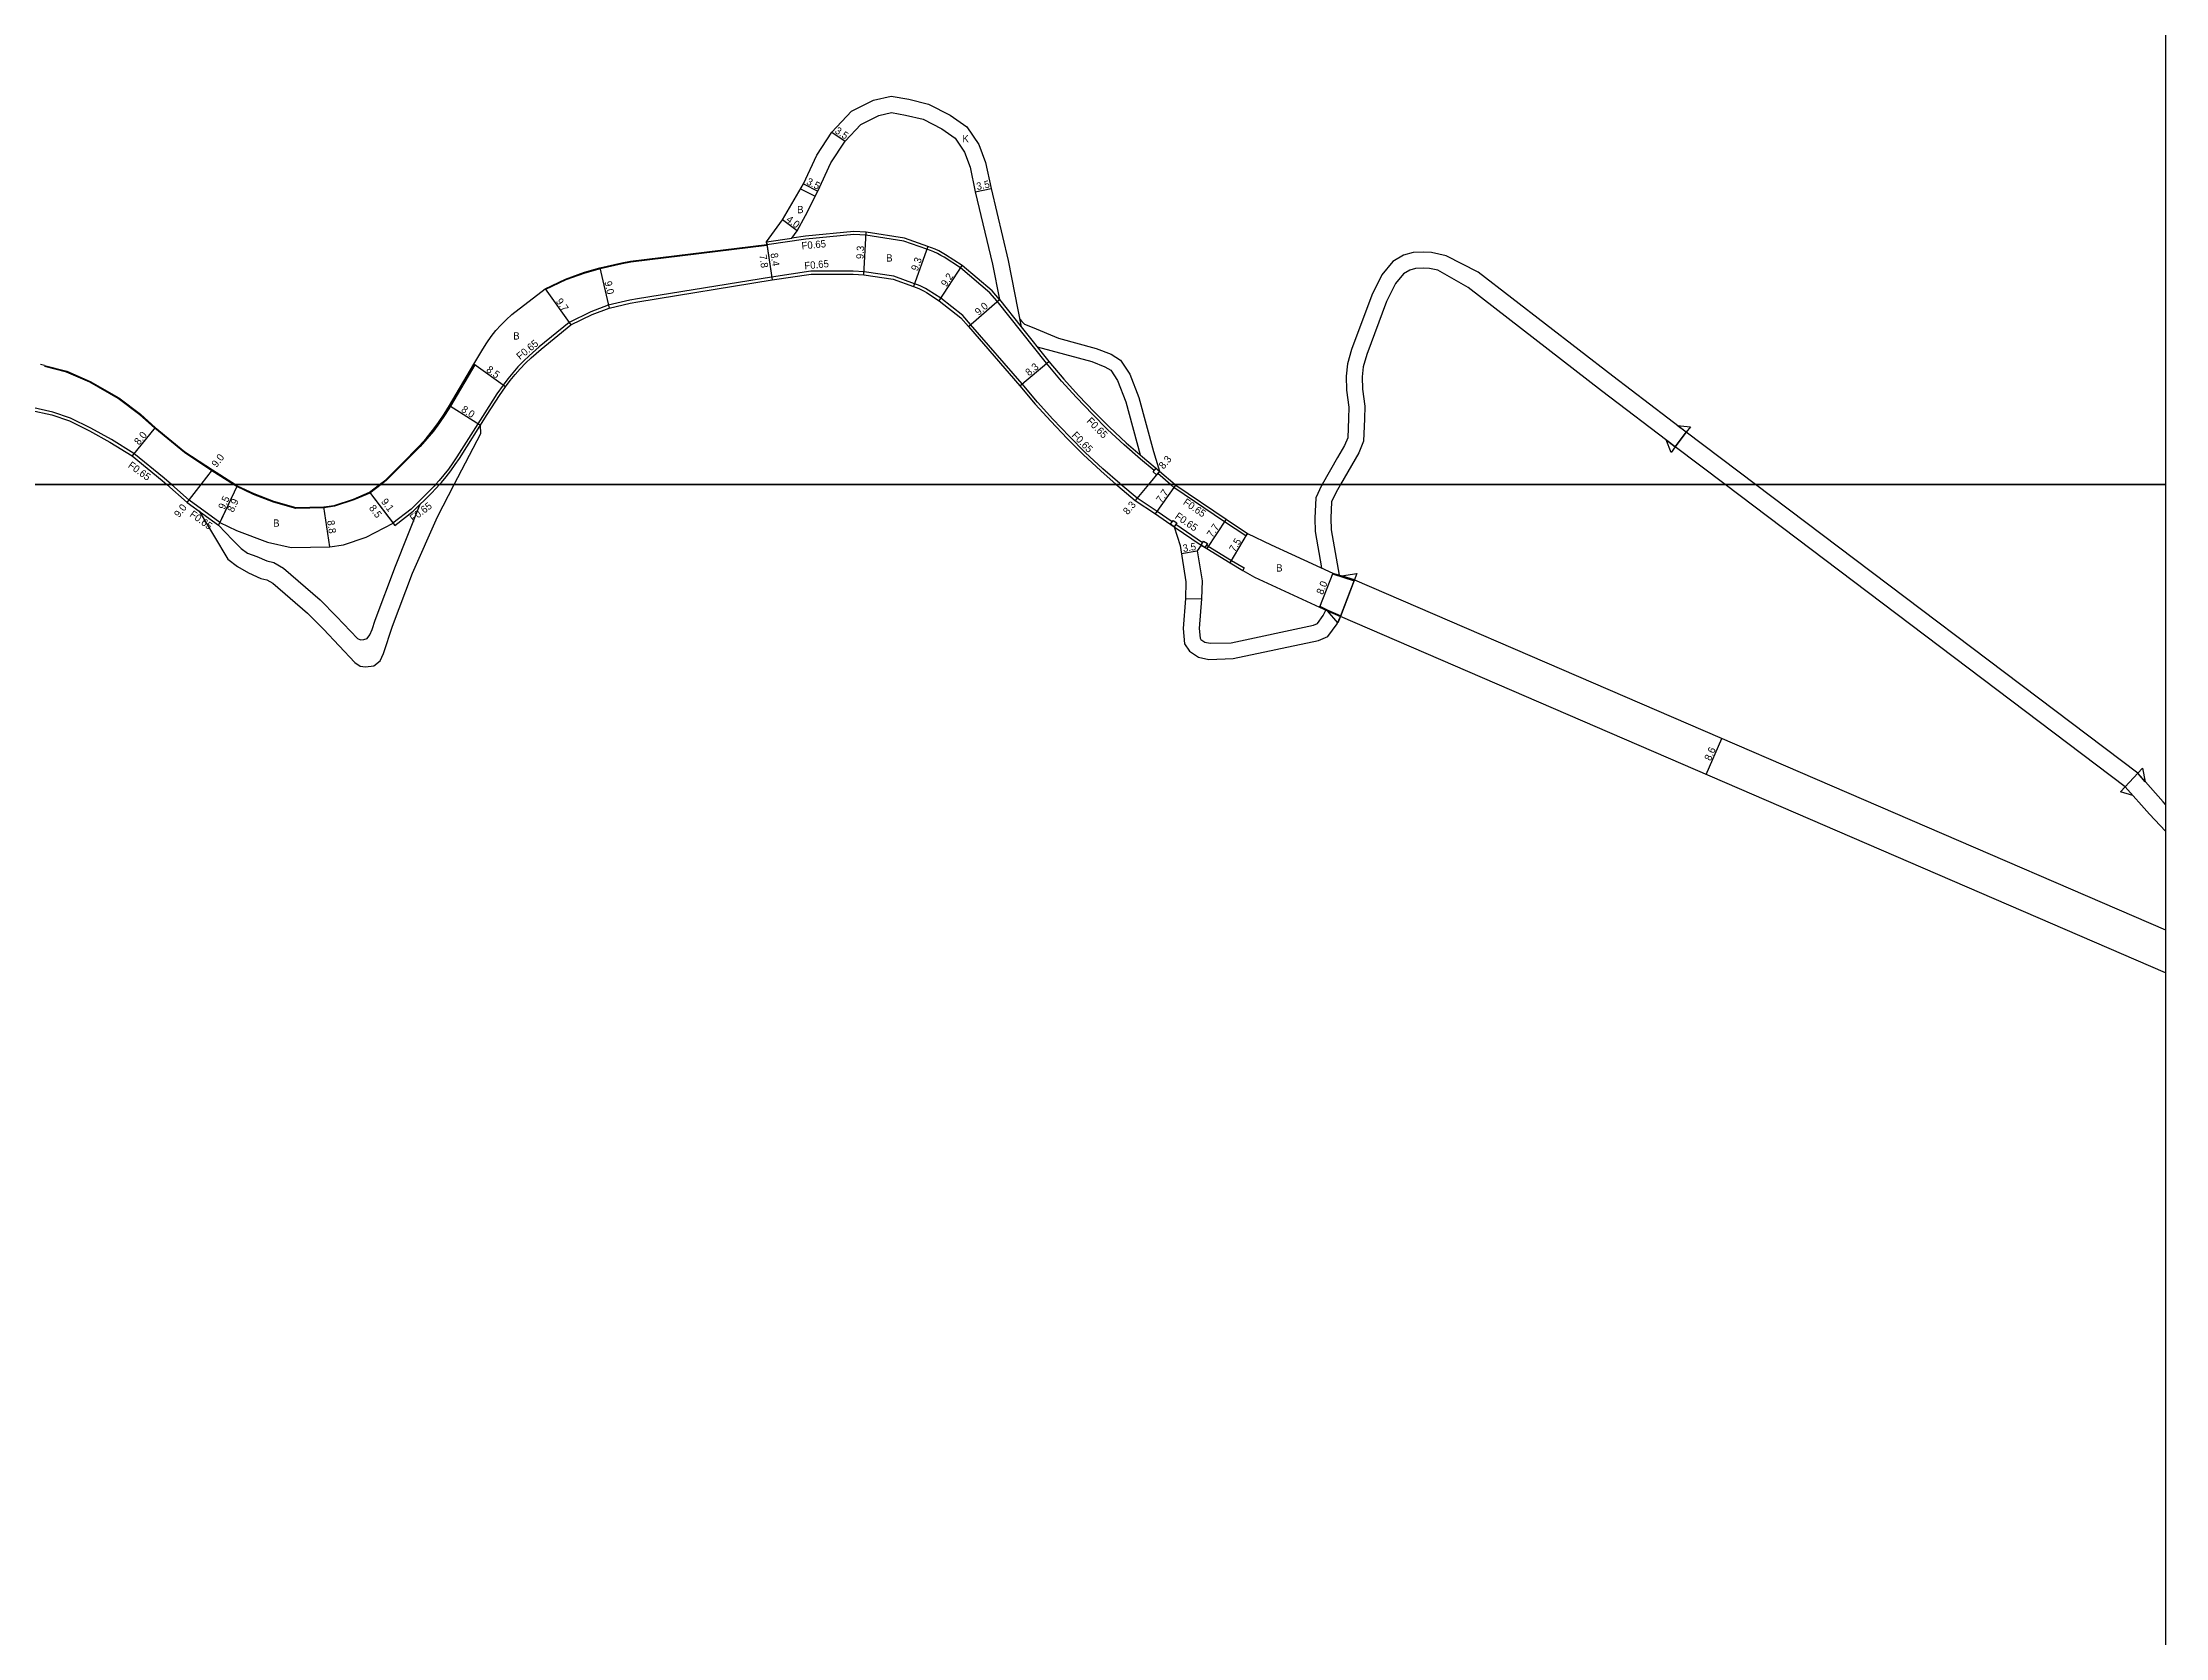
# Model space of a CAD drawing. Header units: metres. Extents: x -7200 to -4000, y -101400 to -99000.
# Drawn here: x -4463.3 to -4000, y -101051.7 to -100703.5 of the extents above; entities that cross this region are included whole.
import ezdxf

# ---------------------------------------------------------------- set-up
doc = ezdxf.new("R2010")
doc.units = ezdxf.units.M
doc.header["$LTSCALE"] = 2.5
for name, color, linetype in [('側溝・桝', 7, 'Continuous'), ('図郭', 7, 'Continuous'), ('幅員', 7, 'Continuous'), ('歩道・分離帯・安全施設', 7, 'Continuous'), ('舗装', 7, 'Continuous'), ('道路', 7, 'Continuous')]:
    doc.layers.add(name, color=color, linetype=linetype)
doc.styles.get("Standard").update_dxf_attribs({"font": ''})
doc.styles.get('Standard').set_extended_font_data('@MS PGothic')

msp = doc.modelspace()

# ---------------------------------------------------------------- linework, layer by layer
at = {"layer": '側溝・桝'}
for points in [[(-4220.73, -100796.93), (-4223.7, -100794.46), (-4227.26, -100791.34), (-4230.91, -100787.94), (-4234.19, -100784.63), (-4237.69, -100780.96), (-4240.93, -100777.42), (-4244.2, -100773.51), (-4254.97, -100759.98), (-4256.56, -100758.15), (-4263.02, -100752.69), (-4266.59, -100750.37), (-4267.3, -100749.96), (-4268.04, -100749.57), (-4268.8, -100749.22), (-4269.57, -100748.89), (-4270.35, -100748.6), (-4275.35, -100746.82), (-4283.65, -100745.55), (-4286.27, -100745.4), (-4296.74, -100746.39), (-4305.27, -100747.66), (-4305.27, -100747.61)], [(-4305.36, -100747.02), (-4299.81, -100746.19)], [(-4227.99, -100800), (-4228.25, -100799.79), (-4231.96, -100796.53), (-4235.79, -100792.97), (-4239.21, -100789.51), (-4242.81, -100785.74), (-4246.2, -100782.03), (-4249.56, -100778.01), (-4260.78, -100765.03), (-4262.46, -100763.1), (-4267.29, -100759.33), (-4270.05, -100757.54), (-4270.63, -100757.21), (-4271.21, -100756.91), (-4271.8, -100756.63), (-4272.41, -100756.37), (-4273.02, -100756.14), (-4277.54, -100754.53), (-4284.05, -100753.55), (-4286.41, -100753.41), (-4295.63, -100753.4), (-4304.23, -100754.68), (-4333.49, -100759.46), (-4335.19, -100759.77), (-4339.86, -100760.84), (-4343.66, -100762.29), (-4348.4, -100764.59), (-4354.95, -100769.96), (-4357.15, -100771.87), (-4358.39, -100773.06), (-4359.57, -100774.29), (-4360.71, -100775.57), (-4361.78, -100776.9), (-4362.8, -100778.27), (-4364.16, -100780.17), (-4366.81, -100784.34), (-4372.9, -100793.91), (-4373.8, -100795.27), (-4374.75, -100796.6), (-4375.74, -100797.88), (-4376.78, -100799.13), (-4377.57, -100800)], [(-4254.47, -100759.57), (-4249.73, -100765.53)], [(-4435.21, -100800), (-4436.8, -100798.58), (-4443.39, -100793.22), (-4448.3, -100790.18), (-4452.79, -100787.71), (-4457.2, -100785.49), (-4461.1, -100784.16), (-4465.87, -100783.1), (-4468.62, -100782.58), (-4471.42, -100782.26), (-4474.24, -100782.13), (-4477.05, -100782.2), (-4479.86, -100782.47), (-4482.63, -100782.92), (-4489.61, -100784.33), (-4493.88, -100785.2), (-4509.12, -100788.44)], [(-4424.64, -100808.31), (-4424.62, -100808.25), (-4431.36, -100803.43), (-4435.21, -100800)], [(-4377.57, -100800), (-4377.87, -100800.34), (-4379.01, -100801.51), (-4382.87, -100805.34), (-4386.86, -100808.39), (-4386.83, -100808.43)], [(-4216.79, -100808.1), (-4220.09, -100805.86), (-4224.46, -100802.94), (-4227.99, -100800)], [(-4217.14, -100800), (-4219.96, -100797.57)], [(-4200.35, -100810.65), (-4200.71, -100811.19), (-4205.37, -100808.1), (-4216.4, -100800.64), (-4217.14, -100800)], [(-4216.33, -100809.2), (-4210.5, -100813.2)], [(-4215.96, -100808.66), (-4215.96, -100808.66), (-4210.15, -100812.65)], [(-4209.31, -100813.18), (-4208.91, -100813.43), (-4203.83, -100816.55), (-4201.08, -100818.17), (-4201.41, -100818.73)], [(-4181.72, -100819.32), (-4181.78, -100819.51), (-4177.07, -100820.98), (-4177, -100820.8)], [(-4184.67, -100826.76), (-4184.59, -100826.58), (-4182.81, -100827.39), (-4180.02, -100828.64), (-4180.09, -100828.83)]]:
    msp.add_lwpolyline(points, dxfattribs=at)
for points in [[(-4220.95, -100797.2), (-4220.31, -100796.43), (-4219.54, -100797.07), (-4220.18, -100797.84)], [(-4217.15, -100808.64), (-4216.59, -100807.81), (-4215.76, -100808.37), (-4216.33, -100809.2)], [(-4210.5, -100813.2), (-4209.96, -100812.35), (-4209.12, -100812.89), (-4209.66, -100813.73)]]:
    msp.add_lwpolyline(points, close=True, dxfattribs=at)
at = {"layer": '図郭'}
for points in [[(-4800, -100800), (-4800, -100200), (-4000, -100200), (-4000, -100800)], [(-4800, -101400), (-4800, -100800), (-4000, -100800), (-4000, -101400)]]:
    msp.add_lwpolyline(points, close=True, dxfattribs=at)
at = {"layer": '幅員'}
for points in [[(-4291.09, -100723.08), (-4288.16, -100724.99)], [(-4297.29, -100734.37), (-4294.16, -100735.95)], [(-4259.76, -100736.05), (-4256.33, -100735.33)], [(-4298.64, -100744.58), (-4301.87, -100742.22)], [(-4284.11, -100754.19), (-4283.58, -100744.91)], [(-4305.36, -100747.02), (-4304.13, -100755.33)], [(-4305.27, -100747.61), (-4304.13, -100755.33)], [(-4270.13, -100747.99), (-4273.24, -100756.75)], [(-4341.68, -100752.69), (-4339.67, -100761.47)], [(-4267.67, -100759.86), (-4262.63, -100752.16)], [(-4353.66, -100757.23), (-4348.05, -100765.14)], [(-4261.27, -100765.46), (-4254.47, -100759.57)], [(-4250.06, -100778.43), (-4243.69, -100773.1)], [(-4362.27, -100778.65), (-4369.2, -100773.72)], [(-4374.51, -100782.75), (-4367.76, -100787.04)], [(-4438.72, -100787.54), (-4443.77, -100793.75)], [(-4431.77, -100803.93), (-4428.73, -100800)], [(-4428.73, -100800), (-4426.27, -100796.81)], [(-4420.86, -100800.25), (-4424.9, -100808.85)], [(-4420.86, -100800.25), (-4424.64, -100808.31)], [(-4221.97, -100800), (-4224.85, -100803.46)], [(-4219.54, -100797.07), (-4221.97, -100800)], [(-4220.45, -100806.4), (-4216, -100800.12)], [(-4400.66, -100813.57), (-4401.92, -100804.86)], [(-4391.99, -100801.68), (-4386.83, -100808.43)], [(-4391.99, -100801.68), (-4386.47, -100808.91)], [(-4205.01, -100807.56), (-4209.26, -100813.99)], [(-4214.78, -100815.05), (-4211.32, -100814.49)], [(-4204.16, -100817.11), (-4200.35, -100810.65)], [(-4181.72, -100819.32), (-4184.67, -100826.76)], [(-4100.22, -100863.31), (-4096.82, -100855.41)]]:
    msp.add_lwpolyline(points, dxfattribs=at)
at = {"layer": '歩道・分離帯・安全施設'}
for points in [[(-4305.25, -100747.81), (-4334.95, -100751.45), (-4336.83, -100751.79), (-4341.63, -100752.89), (-4344.98, -100753.83), (-4349.14, -100755.33), (-4353.58, -100757.41)], [(-4421.62, -100800), (-4426.38, -100796.98), (-4432.36, -100792.98), (-4438.85, -100787.69), (-4442.07, -100784.79), (-4446.79, -100781.22), (-4453, -100777.65), (-4458.07, -100775.45), (-4462.92, -100774.2)], [(-4369.02, -100773.82), (-4374.33, -100782.85), (-4375.49, -100784.73), (-4376.73, -100786.55), (-4378.04, -100788.32), (-4379.43, -100790.03), (-4380.9, -100791.69), (-4384.82, -100795.65), (-4388.3, -100799.11), (-4389.46, -100800)], [(-4389.46, -100800), (-4391.89, -100801.85), (-4395.36, -100803.33), (-4399.63, -100804.73), (-4401.9, -100805.06), (-4408.08, -100805.2), (-4412.96, -100803.84), (-4417.27, -100802.16), (-4420.96, -100800.42), (-4421.62, -100800)]]:
    msp.add_lwpolyline(points, dxfattribs=at)
at = {"layer": '舗装'}
for points in [[(-4297.9, -100735.42), (-4294.71, -100737.03)], [(-4254.47, -100759.57), (-4249.73, -100765.53)]]:
    msp.add_lwpolyline(points, dxfattribs=at)
at = {"layer": '道路'}
for points in [[(-4305.27, -100747.61), (-4305.36, -100747.02), (-4301.87, -100742.22), (-4297.29, -100734.37), (-4294.33, -100728.06), (-4291.09, -100723.08), (-4286.78, -100718.48), (-4282.01, -100716.1), (-4278.15, -100715.23), (-4274.27, -100715.88), (-4269.94, -100716.92), (-4265.23, -100719.32), (-4261.61, -100721.9), (-4258.97, -100725.77), (-4257.5, -100729.71), (-4256.33, -100735.33), (-4252.58, -100751.06), (-4249.73, -100765.53)], [(-4353.66, -100757.23), (-4349.22, -100755.14), (-4345.04, -100753.64), (-4341.68, -100752.69), (-4336.87, -100751.59), (-4334.98, -100751.25), (-4305.27, -100747.61)], [(-4104.59, -100788.59), (-4120.65, -100776.34), (-4149.99, -100753.6), (-4157.02, -100750.05), (-4160.17, -100749.33), (-4161.99, -100749.25), (-4164.22, -100749.36), (-4166.3, -100749.93), (-4168.61, -100751.26), (-4171.02, -100754.18), (-4173.23, -100758.63), (-4177.66, -100770.49), (-4178.55, -100773.66), (-4178.82, -100776.34), (-4178.77, -100779.42), (-4178.24, -100783.09), (-4178.3, -100785.56), (-4178.49, -100789.78), (-4179.18, -100791.5), (-4180.71, -100794.1), (-4184.08, -100800)], [(-4376.69, -100800), (-4376.29, -100799.56), (-4375.24, -100798.29), (-4374.22, -100796.98), (-4373.26, -100795.64), (-4372.35, -100794.27), (-4366.26, -100784.69), (-4363.62, -100780.54), (-4362.27, -100778.65), (-4361.27, -100777.3), (-4360.21, -100775.99), (-4359.1, -100774.73), (-4357.93, -100773.52), (-4356.72, -100772.35), (-4354.53, -100770.46), (-4348.05, -100765.14), (-4343.41, -100762.88), (-4339.67, -100761.47), (-4335.06, -100760.41), (-4333.38, -100760.1), (-4304.13, -100755.33), (-4295.58, -100754.05), (-4286.43, -100754.06), (-4284.11, -100754.19), (-4277.7, -100755.17), (-4273.24, -100756.75), (-4272.65, -100756.97), (-4272.07, -100757.22), (-4271.5, -100757.49), (-4270.94, -100757.78), (-4270.39, -100758.09), (-4267.67, -100759.86), (-4262.91, -100763.57), (-4261.27, -100765.46), (-4250.06, -100778.43), (-4246.69, -100782.46), (-4243.29, -100786.19), (-4239.68, -100789.96), (-4236.24, -100793.44), (-4232.39, -100797.01), (-4228.99, -100800)], [(-4107.01, -100791.78), (-4123.09, -100779.51), (-4152.21, -100756.94), (-4158.83, -100753.22), (-4160.64, -100752.81), (-4161.98, -100752.75), (-4163.66, -100752.84), (-4164.95, -100753.19), (-4166.31, -100753.97), (-4168.06, -100756.1), (-4170.01, -100760.02), (-4174.33, -100771.58), (-4175.1, -100774.31), (-4175.31, -100776.49), (-4175.28, -100779.14), (-4174.73, -100782.89), (-4174.8, -100785.68), (-4175.02, -100790.53), (-4176.03, -100793.05), (-4177.69, -100795.86), (-4180.05, -100800)], [(-4369.2, -100773.72), (-4367.25, -100770.41), (-4366.38, -100769.02), (-4365.43, -100767.68), (-4364.41, -100766.39), (-4363.31, -100765.16), (-4362.15, -100764), (-4360.92, -100762.9), (-4353.66, -100757.23)], [(-4250.05, -100763.88), (-4249.63, -100764.36), (-4249, -100764.95), (-4247.34, -100765.65), (-4241.6, -100768.06), (-4233.37, -100770.28), (-4230.14, -100771.56), (-4228.07, -100772.83), (-4226.02, -100775.9), (-4224.05, -100781.02), (-4220.87, -100792.75), (-4219.54, -100797.07)], [(-4249.73, -100765.53), (-4243.69, -100773.1), (-4240.44, -100777), (-4237.22, -100780.52), (-4233.73, -100784.18), (-4230.46, -100787.48), (-4226.83, -100790.85), (-4223.28, -100793.97), (-4219.54, -100797.07), (-4216.14, -100800)], [(-4462.87, -100774.01), (-4463.77, -100773.78)], [(-4462.87, -100774.01), (-4458.01, -100775.26), (-4452.91, -100777.47), (-4446.68, -100781.05), (-4441.94, -100784.64), (-4438.72, -100787.54), (-4432.24, -100792.82), (-4426.27, -100796.81), (-4421.25, -100800)], [(-4389.79, -100800), (-4388.43, -100798.96), (-4384.96, -100795.51), (-4381.04, -100791.55), (-4379.59, -100789.91), (-4378.2, -100788.2), (-4376.89, -100786.44), (-4375.66, -100784.62), (-4374.51, -100782.75), (-4369.2, -100773.72)], [(-4536, -100800), (-4532.8, -100797.72), (-4530.96, -100796.59), (-4526.57, -100794.6), (-4521.89, -100792.68), (-4517.95, -100791.21), (-4513.27, -100790), (-4509.87, -100789.26), (-4493.75, -100785.83), (-4489.48, -100784.97), (-4482.51, -100783.56), (-4479.78, -100783.11), (-4477.02, -100782.85), (-4474.24, -100782.78), (-4471.47, -100782.91), (-4468.72, -100783.22), (-4466, -100783.73), (-4461.28, -100784.79), (-4457.45, -100786.09), (-4453.1, -100788.29), (-4448.63, -100790.74), (-4443.77, -100793.75), (-4437.22, -100799.08), (-4436.19, -100800)], [(-4373.47, -100800), (-4367.68, -100788.88), (-4367.74, -100787.02)], [(-4096.13, -100800), (-4107.01, -100791.78)], [(-4089.5, -100800), (-4104.59, -100788.59)], [(-4436.19, -100800), (-4431.77, -100803.93), (-4424.9, -100808.85)], [(-4429.17, -100805.79), (-4422.86, -100816.29), (-4420.75, -100817.89), (-4418.36, -100819.29), (-4415.66, -100820.48), (-4414.36, -100820.79), (-4413.06, -100821.54), (-4405.48, -100828.1), (-4402.04, -100831.6), (-4395.21, -100838.81), (-4394.02, -100839.62), (-4392.86, -100839.79), (-4391.03, -100839.58), (-4389.62, -100838.51), (-4388.89, -100836.85), (-4386.93, -100830.92), (-4382.6, -100819.33), (-4377.13, -100807.02), (-4373.47, -100800)], [(-4421.25, -100800), (-4420.86, -100800.25), (-4417.19, -100801.97), (-4412.9, -100803.65), (-4408.05, -100805), (-4401.92, -100804.86), (-4399.68, -100804.54), (-4395.43, -100803.15), (-4391.99, -100801.68), (-4389.79, -100800)], [(-4386.47, -100808.91), (-4382.44, -100805.84), (-4378.55, -100801.97), (-4377.4, -100800.78), (-4376.69, -100800)], [(-4228.99, -100800), (-4228.67, -100800.28), (-4224.85, -100803.46), (-4220.45, -100806.4), (-4216.33, -100809.2)], [(-4216.14, -100800), (-4216, -100800.12), (-4205.01, -100807.56), (-4200.35, -100810.65)], [(-4184.08, -100800), (-4184.2, -100800.2), (-4185.46, -100802.91), (-4185.67, -100807.3), (-4185.57, -100810.21), (-4184.18, -100818.2)], [(-4180.05, -100800), (-4181.09, -100801.81), (-4181.99, -100803.76), (-4182.16, -100807.33), (-4182.08, -100809.86), (-4180.36, -100819.75)], [(-4008.8, -100865.98), (-4096.13, -100800)], [(-4006.07, -100863.03), (-4089.5, -100800)], [(-4424.9, -100808.85), (-4421.86, -100812.09), (-4420, -100813.94), (-4418.57, -100815.01), (-4416.53, -100815.72), (-4414.38, -100816.67), (-4412.87, -100817.03), (-4410.73, -100818.27), (-4402.74, -100825.18), (-4399.16, -100828.82), (-4394.61, -100833.63), (-4393.91, -100833.91), (-4393.24, -100833.83), (-4392.49, -100833.57), (-4391.92, -100832.8), (-4391.38, -100831.65), (-4390.7, -100829.59), (-4386.3, -100817.81), (-4380.89, -100804.29)], [(-4424.9, -100808.85), (-4424.64, -100808.31)], [(-4424.64, -100808.31), (-4420.97, -100810.03), (-4414.24, -100812.54), (-4409.06, -100813.76), (-4400.66, -100813.57), (-4397.66, -100813.14), (-4392.69, -100811.51), (-4386.83, -100808.43), (-4386.47, -100808.91)], [(-4216.33, -100809.2), (-4215.06, -100813.3), (-4213.78, -100821.22), (-4213.91, -100824.85)], [(-4210.5, -100813.2), (-4211.32, -100814.49), (-4210.27, -100821), (-4210.42, -100824.98)], [(-4210.5, -100813.2), (-4209.26, -100813.99), (-4204.16, -100817.11), (-4201.41, -100818.73)], [(-4200.35, -100810.65), (-4195.2, -100813.12), (-4190.77, -100815.17), (-4181.72, -100819.32)], [(-4201.41, -100818.73), (-4198.85, -100820.24), (-4194.12, -100822.43), (-4184.67, -100826.76)], [(-4176.49, -100819.39), (-4177.28, -100821.55), (-4180.09, -100828.83), (-4180.65, -100830.22), (-4182.89, -100827.57), (-4180.09, -100828.83)], [(-4181.72, -100819.32), (-4179.86, -100819.91), (-4177, -100820.8)], [(-4177, -100820.8), (-4179.86, -100819.91), (-4176.49, -100819.39)], [(-4000, -100906.57), (-4180.09, -100828.83), (-4177, -100820.8), (-4000, -100897.2)], [(-4177, -100820.8), (-4000, -100897.2)], [(-4213.91, -100824.85), (-4210.42, -100824.98)], [(-4210.42, -100824.98), (-4210.92, -100831.39), (-4210.72, -100833.54), (-4210.52, -100833.84), (-4209.66, -100834.4), (-4208.47, -100834.65), (-4203.92, -100834.52), (-4185.92, -100830.69), (-4185.07, -100830.35), (-4183.85, -100828.61), (-4183.28, -100827.39)], [(-4184.67, -100826.76), (-4182.89, -100827.57), (-4180.09, -100828.83)], [(-4000, -100906.57), (-4180.09, -100828.83)], [(-4000, -100875.67), (-4003.49, -100871.98), (-4008.8, -100865.98)], [(-4000, -100869.85), (-4000.54, -100869.28), (-4006.07, -100863.03)]]:
    msp.add_lwpolyline(points, dxfattribs=at)
msp.add_lwpolyline([(-4298.64, -100744.58), (-4296.85, -100741.28), (-4294.16, -100735.95), (-4291.27, -100729.77), (-4288.16, -100724.99), (-4284.72, -100721.36), (-4280.82, -100719.42), (-4278.05, -100718.79), (-4274.97, -100719.31), (-4271.16, -100720.23), (-4267.04, -100722.32), (-4264.15, -100724.38), (-4262.1, -100727.39), (-4260.88, -100730.68), (-4259.76, -100736.05), (-4255.99, -100751.85), (-4254.47, -100759.57), (-4256.1, -100757.68), (-4262.63, -100752.16), (-4266.25, -100749.82), (-4266.99, -100749.39), (-4267.75, -100748.99), (-4268.53, -100748.63), (-4269.32, -100748.29), (-4270.13, -100747.99), (-4275.19, -100746.19), (-4283.58, -100744.91), (-4286.29, -100744.75), (-4296.82, -100745.75), (-4299.81, -100746.19)], close=True, dxfattribs=at)
at = {"layer": '道路', "flags": 128}
for points in [[(-4246.23, -100769.91), (-4234.32, -100773.13), (-4231.49, -100774.26), (-4230.2, -100775.05), (-4228.7, -100777.29), (-4226.91, -100781.95), (-4223.77, -100793.54)], [(-4106.58, -100787.08), (-4103.69, -100787.4), (-4104.59, -100788.59), (-4107.01, -100791.78), (-4107.92, -100792.97), (-4109, -100790.26)], [(-4109, -100790.26), (-4107.01, -100791.78), (-4104.59, -100788.59), (-4106.58, -100787.08)], [(-4213.91, -100824.85), (-4214.43, -100831.42), (-4214.12, -100834.75), (-4213.04, -100836.38), (-4211.02, -100837.69), (-4208.77, -100838.16), (-4203.5, -100838), (-4184.89, -100834.05), (-4182.8, -100833.2), (-4180.81, -100830.37), (-4180.09, -100828.83)], [(-4007.14, -100867.85), (-4009.82, -100867.08), (-4008.8, -100865.98), (-4006.07, -100863.03), (-4005.05, -100861.93), (-4004.41, -100864.9)], [(-4004.41, -100864.9), (-4006.07, -100863.03), (-4008.8, -100865.98), (-4007.14, -100867.85)]]:
    msp.add_lwpolyline(points, dxfattribs=at)

# ---------------------------------------------------------------- texts
at = {"layer": '側溝・桝'}
for rotation, p in [(5.3945, (-4297.61, -100748.67)), (5.3945, (-4296.99, -100753.03)), (39.3631, (-4359.1, -100772.86)), (314.711, (-4235.59, -100786.25)), (314.711, (-4238.83, -100789.37)), (324.4166, (-4444.81, -100796.13)), (324.4166, (-4431.35, -100806.83)), (37.3451, (-4382.43, -100808.21)), (325.8842, (-4214.57, -100804.23)), (325.5335, (-4216.34, -100807.27))]:
    msp.add_text('F0.65', height=1.6, rotation=rotation, dxfattribs=at).set_placement(p)
at = {"layer": '幅員'}
for s, rotation, p in [('3.5', 326.924, (-4290.56, -100723.13)), ('3.5', 333.2857, (-4296.76, -100734.36)), ('3.5', 11.76, (-4259.35, -100735.71)), ('4.0', 323.9254, (-4301.17, -100742.42)), ('7.8', 278.4623, (-4306.92, -100749.91)), ('8.4', 278.4623, (-4304.46, -100749.55)), ('9.3', 86.6992, (-4284.17, -100750.81)), ('9.3', 70.4423, (-4272.35, -100753.49)), ('9.2', 56.7907, (-4266.06, -100756.94)), ('9.7', 305.3698, (-4351.38, -100760.01)), ('9.0', 282.9156, (-4340.72, -100755.76)), ('9.0', 40.8854, (-4259.02, -100763.17)), ('8.5', 324.5268, (-4366.64, -100775.23)), ('8.3', 39.9263, (-4248.02, -100776.4)), ('8.0', 327.5436, (-4372.1, -100783.98)), ('8.0', 50.8472, (-4442.26, -100791.5)), ('9.0', 52.3579, (-4425.34, -100796.38)), ('8.3', 50.2765, (-4218.66, -100796.75)), ('7.7', 54.6859, (-4219.15, -100804.14)), ('9.0', 52.3579, (-4433.52, -100807.33)), ('9.5', 64.8496, (-4423.65, -100805.6)), ('8.9', 64.8496, (-4421.69, -100806.19)), ('8.5', 307.3451, (-4392.18, -100805.16)), ('9.1', 307.3451, (-4389.54, -100803.77)), ('8.3', 50.2765, (-4226.46, -100806.71)), ('8.8', 278.2535, (-4401.22, -100807.9)), ('7.7', 56.51, (-4208.03, -100811.68)), ('3.5', 9.1915, (-4214.36, -100814.73)), ('7.5', 59.4543, (-4203.11, -100814.84)), ('8.0', 68.3726, (-4183.91, -100824.16)), ('8.6', 66.6533, (-4099.26, -100860.44))]:
    msp.add_text(s, height=1.6, rotation=rotation, dxfattribs=at).set_placement(p)
at = {"layer": '舗装'}
for s, p in [('K', (-4262.57, -100725.26)), ('B', (-4298.65, -100740.75)), ('B', (-4279.22, -100751.32)), ('B', (-4360.61, -100768.33)), ('B', (-4413.01, -100809.2)), ('B', (-4194.11, -100819))]:
    msp.add_text(s, height=1.6, dxfattribs=at).set_placement(p)

doc.saveas('drawing.dxf')
